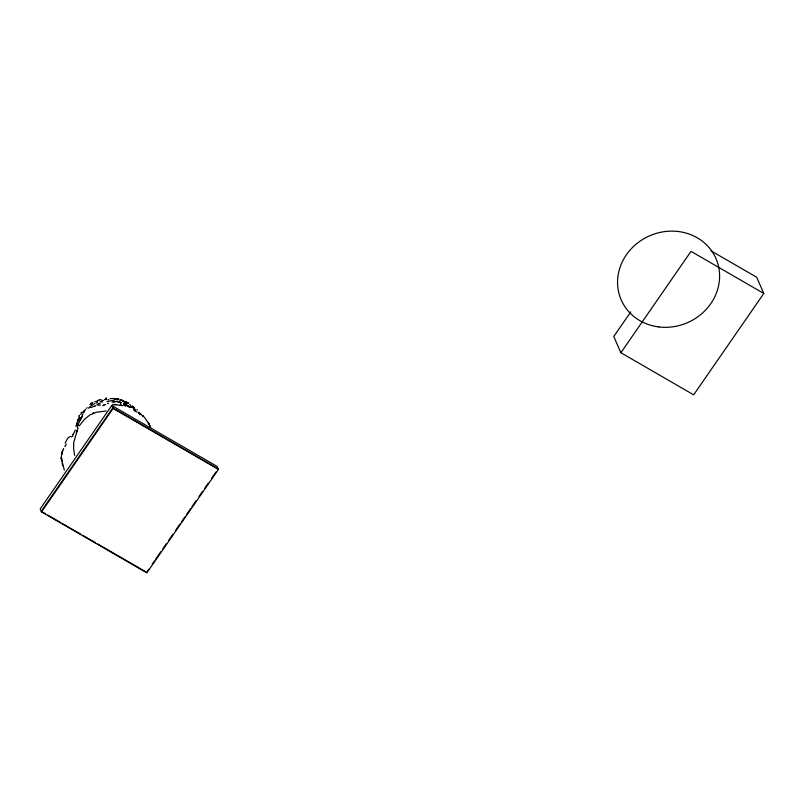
<?xml version="1.0" encoding="UTF-8"?>
<svg xmlns="http://www.w3.org/2000/svg" width="804" height="804" viewBox="0 0 804 804"><rect width="100%" height="100%" fill="white"/><g stroke="black" fill="none" stroke-linecap="round" stroke-linejoin="round"><path stroke-width="1.21" d="M78.229 425.567L78.269 424.643M96.5 401.477L94.822 401.769M80.42 419.688L80.762 418.16L82.651 416.12L82.008 416.954M139.675 414.693L138.811 412.14M132.529 406.603L132.399 405.93L133.826 408.854L133.514 407.739L134.851 409.166M80.651 419.899L80.782 419.266M79.244 417.527L77.988 420.673L78.822 418.763M77.596 419.909L77.626 421.286L77.928 420.14M77.355 427.547L77.666 426.371M78.792 418.844L79.043 417.919M78.058 421.025L78.581 419.547M75.898 426.482L77.274 422.331M62.3 451.657L61.627 454.501L62.692 450.632L61.375 455.918L61.727 461.335L61.375 457.235L61.466 459.225L64.34 470.159M65.134 443.165L67.717 438.11L70.561 436.311M64.973 446.622L65.164 446.029M124.067 405.296L125.846 405.327L124.419 405.166M79.495 421.155L82.852 414.221M78.993 416.502L79.355 415.527M62.461 451.235L63.647 448.431M77.576 421.306L78.43 419.447L77.727 420.773M77.154 430.421L76.41 432.582L78.109 428.15M77.305 430.029L73.717 442.713L73.606 448.622L74.682 455.446M79.164 415.929L79.445 415.256M81.475 412.402L81.134 413.176L81.626 412.291M77.827 424.964L78.38 423.748L78.259 425.537M77.566 421.798L76.681 425.014M73.053 434.683L75.315 430.08M126.6 405.497L123.525 403.96L127.283 405.688M81.194 418.261L81.546 417.698M78.963 422.934L79.626 421.879M90.932 404.281L91.365 403.588M72.752 434.964L73.516 433.758M65.305 445.717L66.35 444.14M84.068 411.286L83.113 412.311L84.38 410.874M79.485 425.628L84.611 419.145L90.179 414.804L96.249 412.281L106.138 410.985M83.827 411.608L84.581 410.482M111.766 405.487L40.2 508.942L41.496 511.897L146.861 572.84L218.427 469.395L217.13 466.431L111.766 405.487L113.073 408.442L218.427 469.395M41.496 511.897L113.073 408.442M146.609 572.267L148.74 569.202M152.278 564.076L154.408 561.001M155.825 558.951L160.78 551.785M162.91 548.71L166.448 543.594M168.579 540.519L172.83 534.369M175.664 530.278L179.915 524.128M181.332 522.077L184.88 516.962M186.297 514.912L190.548 508.771M191.965 506.721L196.216 500.57M199.05 496.48L202.588 491.355M204.718 488.279L208.256 483.164M211.804 478.038L216.055 471.898M630.768 311.942L613.764 336.514L620.889 352.735L693.671 394.834L763.8 293.46L756.685 277.249L711.058 250.848M620.889 352.735L691.018 251.361L763.8 293.46M84.43 411.497L82.892 412.824L83.777 411.909L83.274 412.341M71.365 436.964L72.993 435.919M90.701 406.201L91.736 405.327M88.52 408.241L89.355 407.316M80.742 414.442L81.325 413.98M94.832 403.507L94.118 403.96M91.686 403.106L92.46 402.382M82.862 412.733L83.706 411.99L83.023 412.422M83.636 411.668L84.802 410.844M90.319 404.382L92.852 402.714M85.003 409.919L85.807 409.266M90.601 404.281L91.445 403.598L90.169 404.623M87.224 407.749L86.52 408.191M100.188 401.658L103.636 400.352M125.454 403.879L124.55 403.176L126.58 404.412L125.896 404.09M89.465 407.457L90.088 406.975M125.555 403.799L123.726 403.286M97.224 400.864L99.897 399.618M94.641 406.372L95.917 405.528M92.42 404.925L93.354 404.362M102.731 405.749L103.957 405.055M125.494 404.06L127.032 404.01M97.063 404.462L99.053 403.457M90.802 407.608L94.581 406.07M101.776 402.251L102.329 401.97M97.736 400.915L97.344 401.106M100.329 403.045L98.761 403.668M112.932 400.372L114.59 399.739M103.535 405.266L105.615 404.492M107.465 403.588L108.61 403.166M96.178 402.945L97.294 402.543M112.399 400.492L106.912 401.558M107.877 399.799L108.731 399.508M116.781 399.829L118.037 399.467L116.178 399.518M104.52 399.598L106.168 399.126M105.384 399.357L106.419 399.065L105.625 399.256M110.037 398.694L113.294 398.452M105.696 398.181L106.47 397.98M114.791 401.588L112.037 402.161M124.992 404L126.208 403.789M116.912 399.447L118.68 399.236L117.856 399.286M113.535 401.899L117.294 401.518M99.334 399.789L99.766 399.729M101.033 399.869L101.585 399.789M113.284 401.508L115.012 401.307M126.198 405.095L124.65 404.271L125.746 405.477L124.972 404.854M97.947 405.306L100.54 405.015M134.509 409.537L135.323 409.899L133.665 408.904L135.122 410.703L133.514 408.764L134.75 410.452M124.67 405.206L126.087 405.377M119.474 402.372L118.841 401.739L120.329 402.814M125.102 406.01L125.926 406.02M112.711 404.492L122.922 405.648M113.454 404.502L115.967 404.553M120.238 402.804L120.801 402.814M115.907 398.653L118.309 398.844L116.268 398.653M121.133 400.251L125.987 401.99M132.791 407.146L133.102 407.648L132.469 406.734M114.902 399.096L116.108 399.236M120.178 400L123.906 401.337M116.781 398.663L118.309 398.844M124.69 401.829L125.796 401.96M120.932 400.07L122.972 400.613M121.052 400.08L122.258 400.241M118.278 401.698L117.042 401.497L120.57 402.623M114.138 398.503L115.565 398.764M127.756 403.286L128.6 403.467M119.655 400.09L120.871 400.382M132.871 406.814L134.358 408.683L133.725 408.331M129.675 406.713L131.786 407.306M124.359 405.337L125.263 405.608M128.962 406.924L129.786 407.035M127.484 402.432L128.811 403.035M125.102 405.136L125.695 405.367M129.595 404.603L130.359 404.935M133.575 408.04L134.087 408.261L133.283 407.548M120.057 402.482L120.871 402.844L119.434 401.809M125.635 402.995L126.479 403.377M133.082 407.618L134.007 408.03M134.831 410.743L133.866 409.397M124.66 401.759L124.077 401.538M128.459 406.362L127.705 405.98L128.208 406.412M125.484 401.809L126.178 402.171M128.821 406.573L127.464 405.849L131.012 407.598L128.469 406.462M124.479 404.643L123.896 404.332L124.66 404.914M218.175 468.822L112.821 407.869L41.245 511.324L45.597 513.836M47.768 515.093L60.802 522.63M62.973 523.886L80.35 533.946M82.521 535.203L95.555 542.74M97.726 543.996L145.524 571.644M134.911 411.035L135.373 411.507M123.143 401.367L123.766 401.779M120.288 402.231L121.102 402.764M140.328 413.799L138.73 412.653L140.73 414.1M139.243 413.025L144.529 417.387L149.464 424.783M133.102 407.648L131.916 406.301M118.831 401.578L119.726 402.372M124.841 403.829L125.625 404.512M136.378 411.638L137.112 412.331M125.484 401.508L126.509 402.492M133.675 409.618L134.198 410.13M136.851 409.598L137.243 410.331M130.348 406.1L130.831 407.176M150.7 427.537L149.856 425.567L150.127 426.21M130.851 406.271L131.152 407.055M138.951 412.663L139.273 413.557M62.119 463.536L62.692 465.697M77.305 423.698L76.491 424.854L77.305 423.698M84.139 411.367L83.314 412.08L84.139 411.367M93.616 413.105L92.671 413.527L93.616 413.105M120.731 405.186L120.047 405.035L121.685 405.387L120.731 405.186M143.052 416.01L142.519 415.497L143.052 416.01M148.881 423.688L148.308 422.703L149.142 424.18L148.881 423.688M61.536 459.476L61.365 457.767L61.536 459.476M658.838 326.937A51.697 47.376 -23.7 0 0 716.826 260.687A51.697 47.376 -23.7 0 0 630.075 250.064A51.697 47.376 -23.7 0 0 658.838 326.937"/></g></svg>
